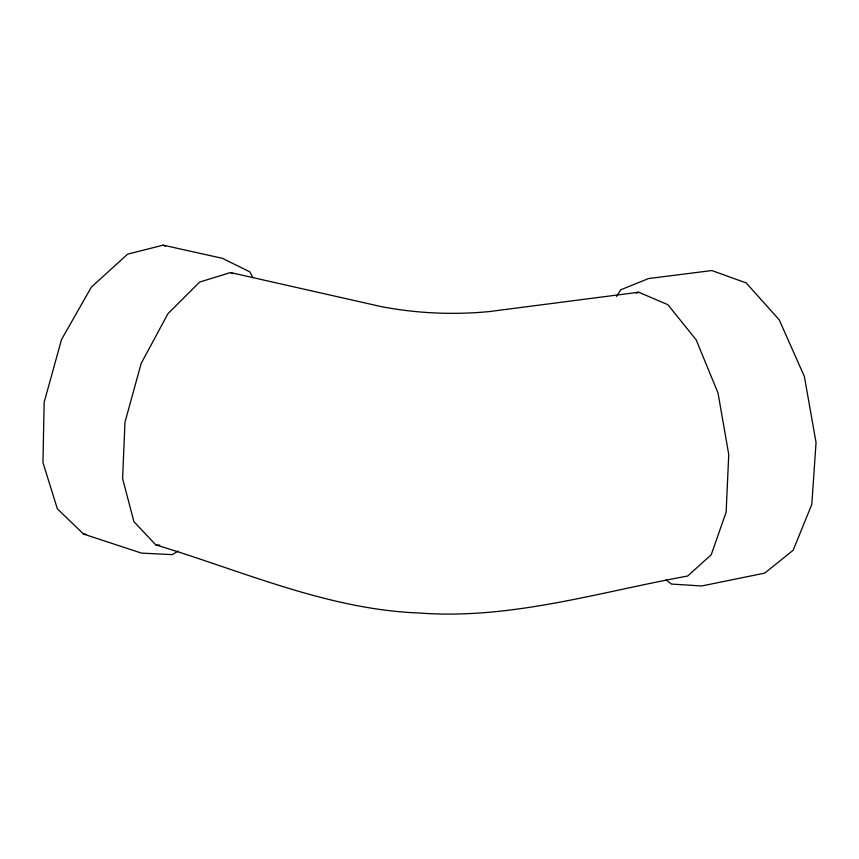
<?xml version="1.0" encoding="UTF-8"?>
<svg xmlns="http://www.w3.org/2000/svg" width="859" height="859" viewBox="0 0 859 859"><rect width="100%" height="100%" fill="white"/><g stroke="black" fill="none" stroke-linecap="round" stroke-linejoin="round"><path stroke-width="1.29" d="M616.515 296.398L620.778 289.773L648.502 278.563L711.853 270.553L746.17 282.912L779.199 319.806L804.368 376.478L816.05 442.492L811.798 504.394L793.168 550.243L764.757 573.103L701.674 585.978L671.427 584.056L666.165 579.889M177.974 551.156L172.272 554.635L141.531 553.121L83.548 534.073L57.37 508.861L42.95 462.55L44.163 402.291L61.504 339.573L91.441 287.003L127.637 254.157L163.113 245.159L222.449 258.334L249.776 271.841L252.933 277.586M636.283 293.166L638.688 292.232L667.851 304.666L696.134 339.799L718.017 393.003L728.754 454.561L726.134 512.125L711.22 554.764L687.672 576.024C599.11 592.066 510.826 619.865 419.783 613.036C327.773 609.643 242.689 571.02 155.812 544.907L133.897 521.606L122.59 478.517L124.974 422.274L141.155 363.454L167.924 313.718L199.707 282.042L230.523 272.55L381.299 306.631C416.873 313.438 453.402 315.038 489.447 311.559L638.688 292.232M155.812 544.907L159.806 545.154M83.548 534.073L86.158 534.255M163.113 245.159L165.454 246.265M230.523 272.55L232.907 273.688"/></g></svg>
